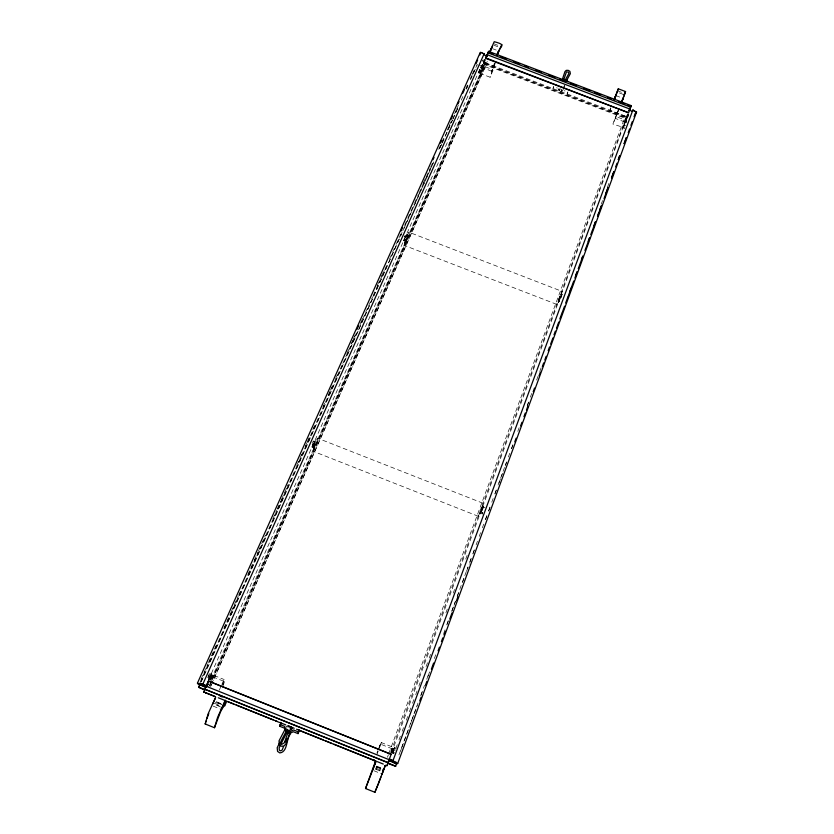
<?xml version="1.0" encoding="UTF-8"?>
<svg xmlns="http://www.w3.org/2000/svg" width="834" height="834" viewBox="0 0 834 834"><rect width="100%" height="100%" fill="white"/><g stroke="black" fill="none" stroke-linecap="round" stroke-linejoin="round"><path stroke-width="0.63" stroke-dasharray="4.17 3.13" d="M483.147 65.344L480.874 73.715L490.121 77.239L494.583 66.574L485.357 63.009L210.408 683.244M478.33 516.288L483.605 503.475L317.514 438.163L316.941 439.007L313.72 446.378L313.146 451.267L478.33 516.288L478.622 515.308M391.5 752.445L393.304 747.368L381.367 742.573L378.636 750.006M562.168 294.162C557.842 305.067 563.523 289.075 561.449 295.82M561.887 294.058L560.698 297.967M560.083 298.614C555.788 309.456 561.428 293.547 559.364 300.261M559.802 298.509L558.624 302.398M313.271 448.212L314.95 444.063L314.345 447.014L313.271 448.212L314.95 444.063M313.584 444.574L315.273 440.394L314.668 443.375L313.584 444.574L315.273 440.394M313.574 448.338L315.252 444.178M313.886 444.689L315.575 440.508M317.514 438.163L316.461 444.241M627.502 114.195L625.729 118.48L484.617 64.708L486.045 60.329M485.002 507.666L483.418 507.041L480.04 513.848L483.616 506.603M480.342 513.973L481.75 510.179L481.218 511.503L482.792 512.118L482.125 514.13L482.678 512.837L481.103 512.212L480.551 513.515L481.958 509.772M404.563 242.798L408.931 232.206L562.147 291.42L556.768 304.389L404.605 245.519C409.994 226.712 401.654 253.088 406.064 239.056M405.512 237.951L407.023 234.187M404.834 242.903L406.346 239.16M405.783 238.055L407.305 234.291M486.201 58.234L482.302 67.7L483.178 65.959L492.487 69.514L491.674 71.265L494.843 63.228M476.985 65.344L477.194 64.489L471.346 77.562M483.313 506.488L481.677 510.71M481.989 510.835L483.397 507.02M481.228 66.96L491.622 71.255M481.656 509.647L480.04 513.848M480.071 73.528L481.103 69.941M481.468 67.888L482.511 64.281M483.261 63.175L484.564 59.662L484.074 61.424M211.179 679.335L483.532 66.157L485.013 60.204M209.49 686.08L484.043 66.918L485.065 67.304L212.284 682.744M484.168 66.407L485.576 60.757M485.065 67.304L485.19 66.793L212.243 682.566M493.592 66.074L494.239 63.561M495.188 63.04L493.853 68.232L494.593 66.522M378.229 749.599L380.398 744.084L392.241 748.828L390.896 752.695L393.304 747.368M395.18 749.724L394.972 750.506L393.262 749.818L393.471 749.036L395.18 749.724L394.659 750.913M392.23 752.185L392.011 752.966L393.721 753.655L393.929 752.873L392.23 752.185L393.471 749.036M394.503 747.66L393.033 751.622L394.503 747.66L396.223 748.348M209.626 673.518L211.325 674.195L209.615 678.042L207.916 677.354L209.115 674.174M208.479 679.335L210.178 675.519L211.867 676.197L210.178 680.012L208.479 679.335L208.99 678.678L210.679 679.356L212.284 675.926L210.012 680.179M209.834 676.77L210.178 675.519M209.615 678.042L209.959 676.781M210.178 680.012L211.867 676.197M380.398 744.084L379.262 747.212M393.721 753.655L394.242 752.466L392.522 751.882L393.638 748.671L391.719 752.497M393.544 749.933C391.5 756.375 396.327 742.667 393.648 749.224M393.304 748.536L391.636 753.05M314.022 443.824L312.458 443.208L313.584 440.237L315.148 440.852L313.709 444.084L314.116 442.729L312.552 442.103M311.843 447.118L312.958 444.168L314.825 444.522C315.836 448.786 309.477 446.586 313.709 447.472M313.271 443.917L312.875 445.262L314.428 445.867M313.407 447.733L314.825 444.522M208.375 684.61L208.688 683.567M208.698 684.735L209.011 683.692M404.323 238.951L405.918 239.556L404.876 242.308L403.27 241.714L404.323 238.951L404.042 240.4M406.106 236.001L405.824 237.471L406.877 234.688L405.272 234.083M558.478 89.353L558.957 90.499L560.135 89.238M559.927 89.592L558.77 88.925L558.332 89.822L558.707 88.977M478.653 72.37L479.633 69.775L480.978 70.285L480.04 73.131L478.653 72.37L480.04 73.131M479.633 69.775L479.227 71.463L480.561 71.964M483.136 59.767L482.667 61.205L484.001 61.716C485.565 56.868 482.271 65.344 484.001 61.716M480.697 67.773L481.687 65.177L483.022 65.688L482.083 68.534L480.697 67.773L482.083 68.534M208.406 680.179L481.687 65.177M481.948 66.324C483.512 61.487 480.217 69.983 481.948 66.324L480.603 65.813M479.988 72.881L480.978 70.285M482.031 68.273L483.022 65.688M556.768 304.389L556.987 303.764M484.721 60.58L483.605 63.353L484.085 61.591M482.678 67.095L482.198 69.003M482.678 67.252L483.053 66.157M553.672 86.475L552.952 88.602L553.724 86.694L557.352 88.07M616.753 113.935L612.927 124.058L622.414 127.133M625.219 122.671L626.657 119.199L626.282 121.013M626.97 117.969C631.765 106.783 624.583 124.829 628.044 115.175M624.541 124.61L622.852 128.009L624.28 124.516L623.905 126.33M626.021 120.92L624.603 123.276L628.669 113.601M623.102 128.102L623.738 126.403M624.854 123.369L625.844 121.003M625.437 122.077L625.469 122.817L626.918 119.293M626.063 120.523L626.032 119.783L624.656 123.255M625.469 122.817L626.105 121.107M626.657 119.199L625.656 121.587M560.083 88.435L559.176 90.969L559.082 88.477M561.626 89.499L560.875 91.615L562.7 89.853M564.305 85.912L562.731 90.593L562.033 90.009L561.261 90.552L561.49 91.479L562.867 90.708M563.523 88.216L564.639 85.037M392.053 752.633L394.346 747.149M567.871 91.876L567.11 93.992L567.871 92.084L564.253 90.698M625.02 120.075L627.919 113.58L624.781 122.004L625.417 120.159L616.045 116.583L612.927 124.058M624.781 122.004L615.388 118.418L616.045 116.583M398.944 754.937L418.23 702.436M420.92 695.108L424.516 685.339M426.758 679.23L429.447 671.902M434.378 658.474L435.723 654.815M446.941 624.28L448.285 620.621M451.872 610.853L455.458 601.085M457.251 596.195L468.02 566.891M469.813 562.012L471.158 558.342M472.951 553.463L474.296 549.794M476.089 544.915L477.434 541.245M479.227 536.366L480.572 532.697M482.365 527.818L483.71 524.148M485.503 519.269L486.847 515.6M488.651 510.721L489.996 507.062M491.789 502.172L493.134 498.513M494.927 493.624L496.272 489.965M498.065 485.075L506.582 461.88M508.375 456.99L509.72 453.331M511.523 448.442L512.868 444.783M517.799 431.345L519.144 427.686M527.213 405.71L528.558 402.04M530.351 397.161L531.696 393.492M536.637 380.064L537.982 376.395M539.775 371.516L541.12 367.846M601.22 204.226L602.565 200.556M607.496 187.129L608.841 183.459M400.591 750.913L401.488 748.463M401.936 747.243L408.681 728.895M410.474 723.995L411.819 720.326M412.267 719.106L414.071 714.217M414.519 712.987L417.208 705.647M420.805 695.869L422.15 692.199M427.988 676.291L429.343 672.621M443.719 633.486L445.064 629.816M446.857 624.916L448.202 621.247M451.799 611.468L453.602 606.568M454.05 605.348L455.395 601.679M457.188 596.79L458.533 593.12M462.578 582.111L463.933 578.442M466.623 571.092L469.323 563.753M469.771 562.533L471.116 558.863M472.909 553.974L474.265 550.304M485.492 519.718L486.837 516.048M488.63 511.159L489.985 507.489M494.927 494.03L496.272 490.361M498.961 483.022L502.558 473.243M505.258 465.904L506.603 462.234M511.544 448.775L512.889 445.106M527.265 405.96L528.61 402.29M391.459 753.133L625.667 120.315L626.417 121.357M624.593 128.259L623.248 127.738L624.27 125.142L625.75 125.475M625.448 121.806C624.093 125.58 627.376 117.156 625.448 121.806L626.793 122.327M393.262 749.818L392.011 752.966M624.405 124.954L623.248 127.738M626.063 121.243L625.615 122.452L626.782 119.637M395.848 748.421L397.265 744.679M399.006 739.873L400.351 736.203M402.165 731.324L403.51 727.655M406.283 720.232L407.638 716.562M409.379 711.767L410.797 708.003M412.538 703.218L413.893 699.549M415.697 694.659L417.052 691M418.856 686.111L420.2 682.441M426.07 666.554L427.498 662.78M429.229 658.005L430.584 654.336M445.919 612.792L447.274 609.133M453.216 593.11L454.572 589.44M465.768 559.03L467.123 555.371M379.866 770.835L380.804 768.312L379.199 767.363L376.676 766.55L375.613 769.229L379.866 770.835L375.613 769.229M387.424 757.272L388.415 754.718M388.78 753.613L623.988 119.679L624.812 120.555L624.551 121.774L626.814 122.817M390.854 751.882L626.386 116.718L609.873 110.38L610.978 107.461M376.916 753.112L377.792 750.767M618.192 110.213L616.42 114.936L618.547 110.015M376.864 754.739L378.188 751.184M619.068 108.827L615.388 118.418M391.375 750.829L392.241 748.828M392.95 750.725L391.97 753.185M407.232 239.712L408.931 232.206M558.978 298.395L562.147 291.42M480.968 508.959L483.605 503.475M485.138 63.478L484.617 64.708M212.274 678.991L212.868 676.885L211.419 679.877M482.021 66.042L482.761 64.374M482.031 66.209L481.552 67.971M623.478 126.299L624.28 124.516M623.644 126.226L622.894 127.988M559.051 300.647L558.342 302.294M561.136 296.195L560.427 297.863M559.405 300.532C557.529 304.942 561.178 296.039 559.301 300.459L560.855 301.095M609.873 110.38L610.874 107.982M393.075 749.849L393.638 748.671M220.52 706.992L216.777 705.189L217.851 702.739L221.479 704.104M219.311 690.135L221.333 685.527M221.844 684.38L224.169 679.533L222.605 684.693M222.417 687.247L224.596 681.586L212.868 676.885M209.397 685.788L484.043 66.918M486.41 63.342L487.254 61.445M210.658 686.142L211.711 683.765M210.7 686.319L211.763 683.932M207.916 677.354L209.282 674.779L210.981 675.457M404.375 236.908L404.98 235.553L406.429 236.105M209.98 679.616L212.336 674.789L224.169 679.533M625.406 120.169L622.247 127.612M201.015 679.22L207.937 663.76M208.469 662.571L216.454 644.734M223.908 628.085L230.83 612.636M231.362 611.437L238.284 595.987M238.816 594.798L240.411 591.223M247.865 574.584L253.724 561.501M254.255 560.312L257.987 551.983M258.519 550.794L261.178 544.852M261.709 543.664L265.441 535.345M272.895 518.696L276.617 510.366M277.159 509.178L280.881 500.859M281.412 499.67L284.081 493.728M284.613 492.529L288.335 484.21M296.852 465.184L299.521 459.242M300.052 458.054L302.711 452.101M305.38 446.159L306.975 442.593M307.506 441.405L310.165 435.463M312.833 429.51L314.428 425.945M322.946 406.919L325.614 400.977M328.273 395.035L329.868 391.459M330.4 390.27L333.068 384.328M335.727 378.386L337.322 374.82M346.913 353.407L348.508 349.842M351.166 343.9L352.761 340.335M353.293 339.146L355.962 333.193M360.757 322.497L363.416 316.555M377.26 285.635L378.855 282.069M381.524 276.127L383.119 272.551M423.057 183.376L424.652 179.81M200.129 682.129L342.284 364.573M342.816 363.384L357.192 331.275M359.85 325.323L365.177 313.428M365.709 312.239L372.631 296.779M373.163 295.59L380.085 280.13M380.617 278.942L384.338 270.612M384.87 269.424L387.539 263.481M389.666 258.717L395.524 245.634M396.056 244.445L400.852 233.739M404.573 225.42L407.232 219.467M407.763 218.279L410.432 212.336M410.964 211.148L414.154 204.007M414.686 202.818L418.418 194.489M418.949 193.3L425.872 177.84M426.403 176.652L430.125 168.332M430.667 167.134L433.326 161.191M438.653 149.296L441.311 143.354M441.843 142.166L444.501 136.213M447.17 130.271L448.765 126.705M449.297 125.507L451.955 119.564M454.624 113.622L456.219 110.046M456.751 108.858L458.346 105.293M465.799 88.644L467.394 85.068M470.063 79.126L471.658 75.56M472.19 74.372L474.848 68.419M200.754 682.368L358.109 330.66M358.641 329.472L402.238 232.029M402.77 230.841L433.607 161.921M439.445 148.859L441.572 144.105M442.103 142.916L452.205 120.336M452.737 119.147L458.585 106.074M461.244 100.143L462.839 96.577M466.56 88.258L467.624 85.881M201.39 681.461L358.339 330.587M358.87 329.399L401.435 234.239M404.094 228.297L411.548 211.648M413.674 206.884L433.888 161.692M440.279 147.42L441.874 143.844M442.406 142.656L452.518 120.054M453.05 118.866L458.898 105.782M466.352 89.134L467.947 85.568M470.605 79.616L476.454 66.532M625.927 120.596L626.282 119.888M628.669 114.539L627.231 118.063M210.512 679.804L211.961 675.801M483.407 65.448L481.948 68.909M481.364 70.046L480.155 73.6M313.72 450.402L313.146 451.267M404.605 245.519L404.917 244.935M561.689 89.843L561.261 90.312M222.761 685.235L224.596 681.586M381.367 742.573L379.282 747.556M211.753 673.924L209.855 678.595L211.753 673.924L209.772 677.156L209.532 678.469L211.419 673.799M394.67 747.285L392.522 751.882M210.825 674.852L211.325 674.195M286.479 728.645L287.167 727.821M483.532 66.157L482.333 66.449L478.226 64.885M483.824 67.763L482.938 67.981M380.804 768.312L376.551 766.717M216.777 705.189L219.102 705.929M404.876 242.308L405.918 239.556M221.594 704.542L217.851 702.739M482.563 60.663L483.908 61.174M481.739 65.438L483.074 65.949M481.166 66.345L482.5 66.845M481.27 66.866L482.605 67.377M479.696 70.035L481.03 70.536M479.112 70.942L480.457 71.453M493.926 43.795L498.722 45.609M617.525 90.802L622.352 92.637M493.864 45.213L498.638 47.027M619.349 92.939L622.946 94.315M492.602 48.706L496.22 50.082M615.826 95.587L621.903 97.891M485.419 62.831L626.449 116.551M485.096 63.54L626.178 117.281L625.938 117.886L484.898 64.155M624.27 125.142L625.615 125.663M623.384 127.55L624.729 128.071M404.219 236.866L405.824 237.471M403.719 240.307L405.48 240.953M313.177 441.603L314.741 442.218M312.958 444.168L314.522 444.783M312.25 445.773L313.803 446.388M480.613 513.15L482.177 513.775M209.668 676.176L211.367 676.854M208.25 676.093L211.523 677.448M208.427 676.697L210.126 677.375M208.823 678.084L210.512 678.761M216.267 701.686L220.895 703.542M376.614 766.102L381.274 767.978M215.443 702.353L221.187 704.657M376.051 766.884L381.847 769.209M214.234 703.218L220.02 705.543M375.842 768.156L381.68 770.501M213.181 706.137L221.354 709.421M373.903 770.731L382.149 774.046M483.345 63.248L484.564 59.662M492.487 69.514L490.121 77.239M212.284 675.926L210.835 679.929L212.336 674.789M561.386 296.018C559.739 300.563 563.263 291.608 561.386 296.018M627.825 116.489C626.459 120.273 629.774 111.787 627.825 116.489"/><path stroke-width="1.25" d="M382.149 773.921L385.204 765.581L384.787 766.123M286.5 732.763L284.561 728.207L279.922 726.341L280.849 722.38M291.973 727.894L291.316 729.5L289.085 730.501L287.532 729.875M226.702 701.3L224.638 706.044L224.356 704.928L222.793 707.816A9.633 0.844 -67 0 0 220.28 712.455L214.484 727.728L217.601 717.355L225.263 700.153M487.754 53.647L487.9 52.969M288.804 733.691L293.401 731.752L298.04 733.618L299.145 729.729M206.207 721.629L206.436 720.326M387.164 764.986L386.757 765.966L391.156 754.301L208.448 680.992L203.59 692.397L203.923 691.469M566.203 81.263L570.341 73.694L569.924 71.359L568.152 70.317L566.203 70.379L564.972 71.588L562.564 78.75L562.439 79.334L563.847 79.428L566.484 71.849L568.559 72.162L568.809 73.59L565.035 80.45M488.411 52.052L488.568 51.354L631.202 105.626L628.544 112.746L485.544 58.297L488.568 51.354M385.454 765.216L374.935 792.3L365.521 788.516L375.55 761.088M482.167 53.167L484.158 53.929L480.572 52.261L479.936 54.908M206.175 692.679L205.81 693.158L205.862 692.512M382.587 772.034L382.848 770.97M486.983 56.566L487.609 54.064M390.854 761.432L391.073 760.629M631.171 105.72L630.775 106.596M374.914 792.3L375.592 790.403M206.113 686.226L389.155 759.711M382.921 771.627L383.807 768.625M388.018 762.787L204.768 689.207L388.091 762.568M489.464 52.406L494.228 41.7C506.165 44.828 501.098 45.62 499.034 50.697A7.235 0.563 -69.8 0 0 497.689 54.252M496.72 55.169L501.859 44.525M381.732 774.755L382.212 773.285M496.783 55.388L498.638 50.999L497.596 54.064M374.268 760.191L374.101 760.744L374.372 760.191M624.312 94.961L624.76 93.554L624.186 94.722M206.936 718.554L208.823 713.539M285.457 728.572L279.036 740.811L279.234 744.647L281.517 746.242L284.081 745.919L285.989 743.719L290.263 731.668L288.491 731.126L284.342 742.802L282.017 744.23L281.079 743.584L280.954 741.238L287.052 729.604M375.029 764.194C377.364 756.897 371.568 772.753 373.173 769.156M396.557 763.798L395.66 766.248L387.841 762.901C389.78 757.866 394.826 765.435 397.703 763.548L636.561 112.037L632.85 110.046L634.674 111.224M490.371 51.322L491.403 48.247L489.735 52.031M380.929 777.038L378.396 783.824M441.415 641.575L442.76 637.906M523.95 416.677L525.295 413.007M542.34 366.564L543.685 362.894M548.167 350.676L549.512 347.007M554.005 334.778L555.35 331.119M559.833 318.89L562.074 312.781M565.661 303.003L567.902 296.894M569.841 291.42L571.186 287.751M571.499 287.115L573.74 281.006M575.668 275.543L577.013 271.884M578.223 268.777L580.464 262.668M581.496 259.666L582.841 256.007L580.704 262.189M584.947 250.44L586.302 246.781M588.21 241.349L589.555 237.69M590.785 234.552L592.13 230.893M594.037 225.482L595.382 221.813M597.509 216.225L598.854 212.555M599.865 209.605L601.21 205.946M605.692 193.728L607.934 187.629M611.52 177.861L613.761 171.752M618.244 159.544L619.589 155.875M624.072 143.667L626.303 137.558M419.721 700.904L421.066 697.234M425.548 685.016L426.893 681.347M431.376 669.129L433.617 663.02M438.1 650.801L439.445 647.132M443.938 634.914L445.283 631.244M449.766 619.026L452.007 612.917M456.49 600.689L457.835 597.029M514.787 441.822L516.131 438.163M520.614 425.934L521.959 422.275M526.452 410.057L527.797 406.387M533.176 391.719L534.521 388.06M539.004 375.832L540.349 372.173M544.831 359.944L546.176 356.285M550.659 344.056L552.9 337.947M556.497 328.179L558.738 322.06M562.324 312.291L564.566 306.182M568.152 296.404L571.29 287.845M574.876 278.066L577.118 271.957M586.542 246.301L589.68 237.742M592.369 230.413L595.507 221.854M598.197 214.526L601.335 205.967M604.024 198.638L608.059 187.64M611.645 177.861L613.897 171.752M615.69 166.863L617.035 163.193M618.38 159.534L619.725 155.864M624.207 143.646L626.449 137.537M628.242 132.648L629.587 128.978M630.931 125.308L632.276 121.649M634.069 116.76L635.414 113.09M397.703 763.548L392.689 761.505L632.85 110.046M621.653 102.238L623.113 98.36L621.893 101.373M376.207 761.025L365.532 788.516M614.356 99.455L615.826 95.587L614.616 98.6M623.842 96.212L621.799 101.477M283.508 746.555L282.163 750.079L280.349 750.881L279.359 750.214L279.129 747.889L280.38 745.252M624.27 94.44L624.802 93.106M621.914 101.706L625.552 91.563L618.307 88.811L614.533 98.714M285.301 742.072L286.646 738.716M290.639 733.732C285.989 738.507 287.98 752.132 279.786 752.914L277.566 751.413L277.201 747.744L279.88 742.218M614.22 99.892L618.307 88.811M630.567 107.357L629.076 110.661M298.04 733.618L299.333 730.448M378.042 784.731L375.811 789.892M288.908 727.06L289.189 726.372M279.922 726.341L280.787 724.225M492.54 46.266L491.82 47.955A7.235 0.605 -69.9 0 0 491.059 49.894M212.42 704.553L215.506 697.995M206.061 686.58L208.448 680.992M485.544 58.297L487.004 55.013M628.544 112.746L485.659 57.859M356.869 329.586L358.464 326.031M401.039 231.018L402.634 227.453M432.971 159.753L434.034 157.376M440.425 143.125L441.488 140.748M451.069 119.377L452.664 115.811M457.981 103.937L459.054 101.56M462.776 93.241L464.371 89.686M476.078 63.551L477.673 59.996M204.174 689.697L198.732 687.414L199.701 684.745M198.732 687.414L199.795 685.037M205.55 687.268L198.023 684.047L197.439 683.15L202.412 685.121L484.262 53.491M197.439 683.15L480.238 52.532M636.561 112.037L635.341 114.081M625.166 92.293L625.552 91.563M205.727 722.942L205.174 723.975L208.219 713.581L215.735 697.047M280.933 744.168L286.906 732.242M630.733 106.721L627.293 104.959M292.14 728.082L291.577 729.177L290.399 728.989L290.253 727.79L291.327 727.227M391.156 754.301L208.49 681.138M387.747 763.412L395.66 766.248M383.004 769.678L383.609 768.917M290.263 731.668L288.491 731.126M286.604 726.841L287.292 726.007M289.502 731.918L293.589 729.979L298.28 731.866M388.55 760.587L396.546 763.058M562.564 78.75L563.847 79.428M198.596 683.588L206.321 687.435M489.516 52.521L493.144 53.897M500.4 56.66L506.436 58.953M513.692 61.716L519.728 64.02M524.565 65.855L528.193 67.241M535.449 69.993L541.485 72.297M548.741 75.06L554.777 77.353M559.614 79.199L565.661 81.492M570.487 83.337L576.534 85.631M583.79 88.394L589.826 90.698M594.663 92.532L600.709 94.836M607.955 97.599L611.583 98.975M618.828 101.738L624.875 104.031M487.88 52.823L630.64 107.169M487.056 54.669L629.941 109.066M483.512 54.69L487.15 56.076M629.013 110.078L632.652 111.464M201.818 683.755L207.833 686.163M389.332 759.023L392.939 760.472M199.587 683.317L206.832 686.226M389.019 759.367L396.254 762.266M198.638 687.122L205.185 689.76M220.061 696.077L222.397 697.005M203.819 691.97L214.661 696.327M218.268 697.777L225.503 700.685M227.911 701.644L233.927 704.063M236.345 705.032L277.295 721.483M279.703 722.452L285.728 724.871M288.137 725.841L294.162 728.259M296.57 729.218L323.071 739.862M325.479 740.832L331.505 743.25M333.913 744.22L374.862 760.671M377.27 761.64L383.296 764.059M205.717 692.835L215.339 696.703M226.16 701.05L273.083 719.888M275.481 720.857L279.098 722.307M288.72 726.174L291.129 727.144M300.751 731.001L375.331 760.962M279.974 724.517L284.665 726.393L285.843 729.552M288.95 731.929L286.229 730.605M205.174 723.975L214.484 727.728M566.984 79.939L567.725 81.43M225.284 702.061L221.354 709.421L225.097 701.279L225.284 702.061"/></g></svg>
